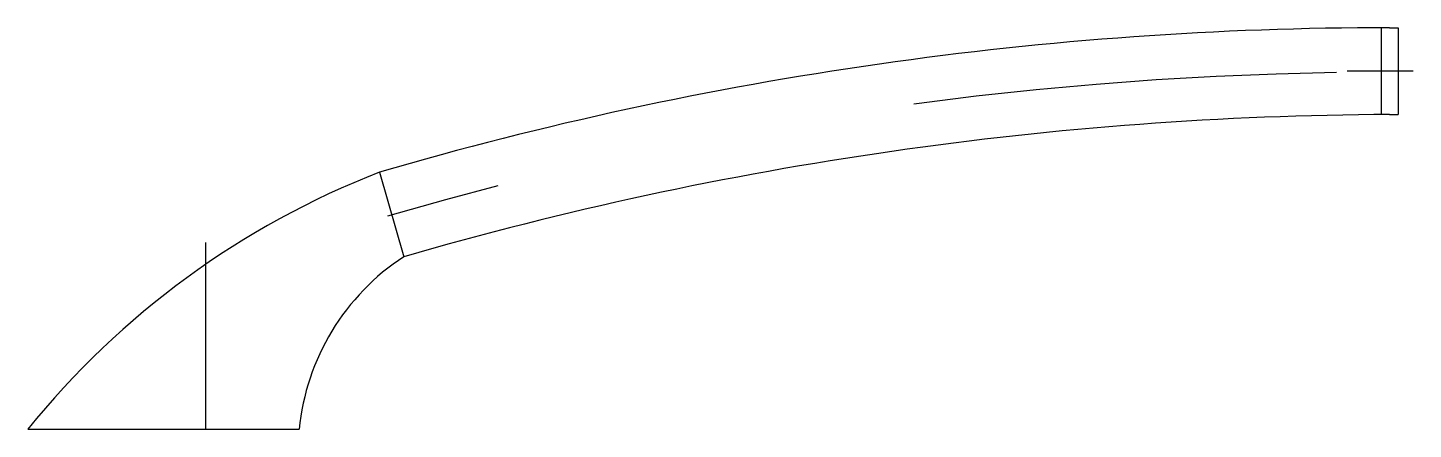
# Model space of a CAD drawing. Extents: x 16.005 to 16.331, y 0.081 to 0.176.
import ezdxf

# ---------------------------------------------------------------- set-up
doc = ezdxf.new("R2010")
doc.units = 0
doc.header["$LTSCALE"] = 0.2
doc.header["$MEASUREMENT"] = 0
doc.linetypes.add('AXES', pattern=[0.54, 0.3, -0.08, 0.08, -0.08])
doc.linetypes.add('CONTINU', pattern=[0])
doc.layers.get('0').update_dxf_attribs({"linetype": 'CONTINUOUS'})
doc.layers.add('DECA_EIXOS', color=5, linetype='AXES')

msp = doc.modelspace()

# ---------------------------------------------------------------- linework, layer by layer
at = {"linetype": 'CONTINU'}
for points in [[(16.32571, 0.17609, 0.071125), (16.08753, 0.142)], [(16.32571, 0.15561, 0.069397), (16.0933, 0.12208)], [(16.08753, 0.142, 0.130648), (16.00461, 0.08136)], [(16.0933, 0.12208, 0.227199), (16.06861, 0.08136)]]:
    msp.add_lwpolyline(points, format="xyb", dxfattribs=at)
for points in [[(16.32371, 0.17609), (16.32371, 0.15559)], [(16.32571, 0.17609), (16.32771, 0.17609)], [(16.32771, 0.17609), (16.32771, 0.15561)], [(16.32571, 0.15561), (16.32771, 0.15561)], [(16.08753, 0.142), (16.0933, 0.12208)], [(16.00461, 0.08136), (16.06861, 0.08136)]]:
    msp.add_lwpolyline(points, dxfattribs=at)
at = {"layer": 'DECA_EIXOS'}
msp.add_lwpolyline([(16.31318, 0.1655, 0.067699), (16.08944, 0.13162)], format="xyb", dxfattribs=at)
for points in [[(16.33129, 0.16585), (16.31571, 0.16585)], [(16.04661, 0.08136), (16.04661, 0.12541)]]:
    msp.add_lwpolyline(points, dxfattribs=at)

doc.saveas('drawing.dxf')
